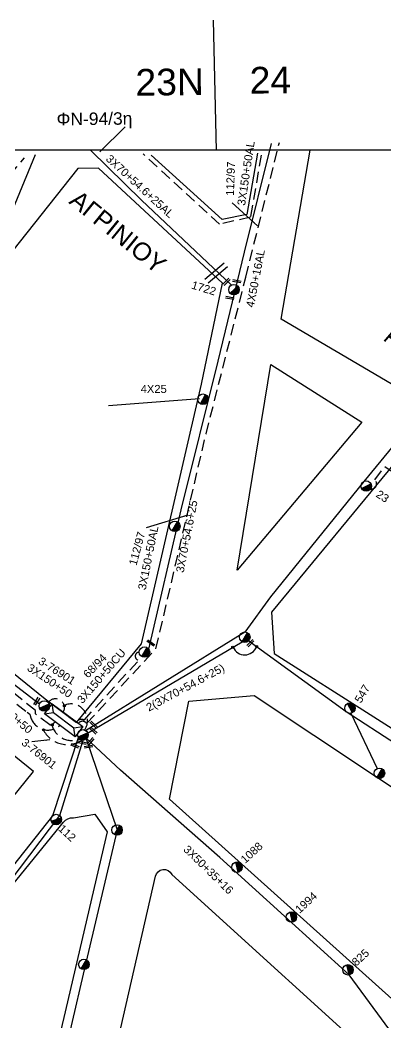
# Model space of a CAD drawing. Header units: millimetres. Extents: x 898 to 5598, y 789 to 3443.
# Drawn here: x 1873 to 1955.3, y 1602.7 to 1828.2 of the extents above; entities that cross this region are included whole.
import ezdxf

# ---------------------------------------------------------------- set-up
doc = ezdxf.new("R2010")
doc.units = ezdxf.units.MM
doc.linetypes.add('DASHED', pattern=[19.05, 12.7, -6.35])
for name, color, linetype in [('Άγνωστα', 7, 'Continuous'), ('Γυμνά εναέρια ΧΤ και ΦΟΠ (3Φ)   4x50+16AL', 7, 'Continuous'), ('Επιγραφές - Σχήματα', 7, 'Continuous'), ('Καλώδια ΧΤ   3x150+50AL', 7, 'DASHED'), ('Καλώδια ΧΤ   3x150+50CU', 7, 'DASHED'), ('Καλώδια ΧΤ   3x150AL+50CU', 7, 'DASHED'), ('Καλώδια ΧΤ   3x95+50 AL XLPE', 7, 'DASHED'), ('Μηχανική τομή', 7, 'Continuous'), ('Στύλος ΦΜ', 7, 'Continuous'), ('Στύλος ΦΜ @ 1', 7, 'Continuous'), ('Συνδέσεις', 7, 'Continuous'), ('Συνεστραμμένα ΧΤ   3x70+54.6+25 AL', 7, 'SYN_LINE'), ('Τομή', 7, 'Continuous'), ('Υποσταθμός εναέριος 2 στύλων', 7, 'Continuous'), ('Υποσταθμός πόλεως', 7, 'Continuous'), ('Υπόβαθρο ΔΕΗ', 7, 'Continuous'), ('Υπόγεια Καλώδια Δικτύου ΧΤ   .15', 7, 'DASHED'), ('Υπόγεια καλώδια Παροχών ΧΤ   4x25', 7, 'DASHED')]:
    doc.layers.add(name, color=color, linetype=linetype)
doc.styles.add('arial', font='arial.ttf')
doc.styles.get("Standard").update_dxf_attribs({"font": 'arial.ttf'})
doc.linetypes.add('SYN_LINE', pattern='A,0.5,-0.0001,["/\\/\\/\\/",Standard,S=0.1,R=0,X=0,Y=-0.05],-0.25', length=0.7501)
doc.dimstyles.new('ISO-25', dxfattribs={"dimtxt": 2.5, "dimasz": 2.5, "dimexe": 1.25, "dimexo": 0.625, "dimtad": 1, "dimtxsty": 'Standard', "dimcen": 2.5, "dimadec": 0, "dimazin": 0, "dimtfac": 1, "dimtmove": 0, "dimatfit": 3, "dimfxl": 1, "dimarcsym": 0})

# ---------------------------------------------------------------- blocks, each defined once
blk = doc.blocks.new('ΥΠΑΡΧΩΝ ΤΣΙΜΕΝΤΕΝΙΟΣ ΣΤΥΛΟΣ')
at = {"layer": 'Στύλος ΦΜ'}
blk.add_hatch(color=7, dxfattribs=at).paths.add_polyline_path([(-1.29, -2.28, 0.574793), (2.62, 0, 0.268822), (1.3, 2.27)])
at = {"layer": 'Στύλος ΦΜ', "color": 7}
blk.add_line((-1.29, -2.28), (1.3, 2.27), dxfattribs=at)
blk.add_circle((0, 0), 2.62, dxfattribs=at)
at = {"layer": 'Στύλος ΦΜ', "flags": 4}
for tag, p in [('ΑΡΙΘΜΟΣ', (-4.68, 8.05)), ('ΤΥΠΟΣ', (-4.91, 3.03))]:
    blk.add_attdef(tag, p, '', height=4, dxfattribs=at)
blk = doc.blocks.new('ΥΠΟΣΤΑΘΜΟΣ ΕΝΑΕΡΙΟΣ ΕΠΙ 2 ΣΤΥΛΩΝ')
at = {"layer": 'Υποσταθμός εναέριος 2 στύλων', "linetype": 'Continuous'}
for points in [[(-11.97, -2.11, 0.574793), (-8.45, -0.07, 0.268822), (-9.64, 1.98)], [(9.68, -2.15, 0.574793), (13.19, -0.1, 0.268822), (12.01, 1.95)]]:
    blk.add_hatch(color=256, dxfattribs=at).paths.add_polyline_path(points)
for p, q in [((-11.97, -2.11), (-9.64, 1.98)), ((9.68, -2.15), (12.01, 1.95))]:
    blk.add_line(p, q, dxfattribs=at)
for centre in [(-10.81, -0.07), (10.84, -0.1)]:
    blk.add_circle(centre, 2.36, dxfattribs=at)
at = {"layer": 'Υποσταθμός πόλεως', "linetype": 'Continuous', "ltscale": 40}
blk.add_lwpolyline([(-8.57, 2.82), (8.57, 2.82), (8.57, -2.82), (-8.57, -2.82)], close=True, dxfattribs=at)
for points in [[(-5.75, 0), (-8.57, 2.82)], [(-8.57, -2.82), (-5.75, 0)], [(-5.75, 0), (5.75, 0)], [(5.75, 0), (8.57, 2.82)], [(8.57, -2.82), (5.75, 0)]]:
    blk.add_lwpolyline(points, dxfattribs=at)
at = {"layer": 'Υποσταθμός εναέριος 2 στύλων', "ltscale": 40, "flags": 1}
for tag, p in [('ΜΕΤΑΣΧΗΜΑΤΙΣΜΟΣ', (14.09, 2.51)), ('ΙΣΧΥΣ', (14.07, -0.28)), ('ΑΡΙΘΜΟΣ', (14.19, -3))]:
    blk.add_attdef(tag, p, '', height=1.8, dxfattribs=at)
blk = doc.blocks.new('ΜΗΧΑΝΙΚΗ ΤΟΜΗ')
at = {"layer": 'Μηχανική τομή', "ltscale": 40}
for p, q in [((-1.89, 0.78), (1.89, 0.78)), ((1.89, 0), (-1.89, 0))]:
    blk.add_line(p, q, dxfattribs=at)
blk = doc.blocks.new('_ΣΥΝΔΕΣΗ')
at = {"layer": 'Συνδέσεις', "linetype": 'SYN_LINE', "ltscale": 40}
blk.add_hatch(color=256, dxfattribs=at).paths.add_polyline_path([(0.5, -0.01, 1), (-0.5, -0.01, 1)])
at = {"layer": 'Συνδέσεις'}
blk.add_circle((0, -0.01), 0.5, dxfattribs=at)
blk = doc.blocks.new('ΤΟΜΗ')
at = {"layer": 'Τομή', "ltscale": 40}
for p, q in [((-5.68, 0), (5.68, 0)), ((5.68, -2.33), (-5.68, -2.33))]:
    blk.add_line(p, q, dxfattribs=at)

msp = doc.modelspace()

# ---------------------------------------------------------------- linework, layer by layer
at = {"layer": 'Άγνωστα', "color": 6, "linetype": 'SYN_LINE', "ltscale": 20}
for points in [[(1823.92, 1720.19), (1848.67, 1751.39), (1865.34, 1771.05), (1876.53, 1797.99)], [(1845.38, 1602.81), (1866.1, 1628.43), (1881.97, 1649.29), (1887.23, 1666.24)]]:
    msp.add_lwpolyline(points, dxfattribs=at)
at = {"layer": 'Άγνωστα', "color": 30, "linetype": 'SYN_LINE', "ltscale": 20}
msp.add_lwpolyline([(2013.28, 1798.62), (1998.24, 1781.52), (1977.45, 1756.46), (1960.34, 1736.64), (1950.35, 1724.47), (1929.33, 1698.49), (1923.56, 1690.59), (1887.75, 1668.36)], dxfattribs=at)
at = {"layer": 'Άγνωστα', "color": 1}
msp.add_lwpolyline([(1877.39, 1674.38), (1852.75, 1693.27), (1831.52, 1711.87), (1824.64, 1718.2)], dxfattribs=at)
at = {"layer": 'Άγνωστα', "color": 173, "linetype": 'DASHED', "ltscale": 0.2}
msp.add_lwpolyline([(1831.77, 1710.06), (1832.47, 1706.65), (1866.36, 1679.08), (1874.64, 1672.54), (1875.21, 1672.09), (1875.46, 1671.31, 0.550921), (1881.99, 1669.62, 5.579527)], format="xyb", dxfattribs=at)
at = {"layer": 'Άγνωστα', "color": 151, "linetype": 'DASHED', "ltscale": 0.2}
msp.add_lwpolyline([(1880.98, 1670.37), (1880.5, 1669.94, -0.206917), (1879.76, 1669.69), (1876.49, 1672.17), (1876.49, 1672.93), (1859.21, 1686.82), (1834.25, 1707.62), (1830.24, 1708.3)], format="xyb", dxfattribs=at)
at = {"layer": 'Άγνωστα', "color": 1, "linetype": 'SYN_LINE', "ltscale": 20}
msp.add_lwpolyline([(1888.19, 1667.81), (1922.98, 1688.39)], dxfattribs=at)
at = {"layer": 'Άγνωστα', "color": 1, "linetype": 'SYN_LINE', "ltscale": 15}
msp.add_lwpolyline([(1947.42, 1672.31), (1953.34, 1659.9)], dxfattribs=at)
at = {"layer": 'Άγνωστα', "color": 62}
msp.add_lwpolyline([(1970.73, 1581.23), (1947.04, 1613.47), (1917.94, 1639.86), (1895.65, 1659.52), (1887.82, 1666.79)], dxfattribs=at)
at = {"layer": 'Άγνωστα', "color": 1, "linetype": 'DASHED', "ltscale": 0.2}
for centre, radius, start, end in [((1881, 1673.54), 2.02, 329.7935, 141.085), ((1884.47, 1670.67), 3.74, 326.7943, 115.135)]:
    msp.add_arc(centre, radius, start, end, dxfattribs=at)
at = {"layer": 'Γυμνά εναέρια ΧΤ και ΦΟΠ (3Φ)   4x50+16AL', "color": 2, "linetype": 'SYN_LINE', "ltscale": 20}
msp.add_lwpolyline([(1901, 1685.63), (1902, 1686.72), (1909.27, 1718.04), (1917.61, 1751.5), (1923.52, 1775.99), (1929.56, 1800.48)], dxfattribs=at)
at = {"layer": 'Γυμνά εναέρια ΧΤ και ΦΟΠ (3Φ)   4x50+16AL', "color": 173, "linetype": 'SYN_LINE', "ltscale": 20}
msp.add_lwpolyline([(1886.16, 1667.01), (1880.3, 1649.23), (1863.84, 1628.47), (1843.55, 1603.58)], dxfattribs=at)
at = {"layer": 'Γυμνά εναέρια ΧΤ και ΦΟΠ (3Φ)   4x50+16AL', "color": 2, "linetype": 'DASHED', "ltscale": 0.2}
msp.add_arc((1899.87, 1685.15), 0.932, 92.3784, 259.5307, dxfattribs=at)
at = {"layer": 'Επιγραφές - Σχήματα'}
msp.add_lwpolyline([(2932.69, 801.84), (2932.69, 1798.94), (924.79, 1798.94), (924.79, 801.84)], dxfattribs=at)
at = {"layer": 'Καλώδια ΧΤ   3x150+50AL', "color": 133, "linetype": 'DASHED', "ltscale": 0.2}
msp.add_lwpolyline([(1888.01, 1670.02), (1903.6, 1686.81), (1914.86, 1735.18), (1923.79, 1770.39), (1931.35, 1800.67)], dxfattribs=at)
at = {"layer": 'Καλώδια ΧΤ   3x150+50AL', "color": 2, "ltscale": 0.2}
msp.add_lwpolyline([(1927.26, 1797.83), (1924.83, 1783.87), (1917.9, 1782.3), (1900.68, 1798.11)], dxfattribs=at)
at = {"layer": 'Καλώδια ΧΤ   3x150+50AL', "color": 2, "linetype": 'DASHED', "ltscale": 0.2}
msp.add_lwpolyline([(1887.42, 1670.78), (1899.7, 1684.23)], dxfattribs=at)
msp.add_arc((1886.81, 1669.77), 1.18, 58.8315, 155.8173, dxfattribs=at)
at = {"layer": 'Καλώδια ΧΤ   3x150+50AL', "color": 133, "linetype": 'DASHED', "ltscale": 0.2}
msp.add_arc((1887.07, 1669.39), 1.13, 33.9484, 145.1692, dxfattribs=at)
at = {"layer": 'Καλώδια ΧΤ   3x150AL+50CU', "color": 0, "linetype": 'Continuous', "ltscale": 0.2}
msp.add_line((1916.46, 1828.21), (1917.13, 1798.88), dxfattribs=at)
msp.add_arc((1923.56, 1688.3), 2.85, 203.3002, 338.0039, dxfattribs=at)
at = {"layer": 'Καλώδια ΧΤ   3x150AL+50CU', "color": 151, "linetype": 'DASHED', "ltscale": 0.2}
msp.add_arc((1884.71, 1670.88), 4.69, 194.1071, 291.6583, dxfattribs=at)
at = {"layer": 'Καλώδια ΧΤ   3x150AL+50CU', "color": 173, "linetype": 'DASHED', "ltscale": 0.2}
msp.add_arc((1883.65, 1671.28), 6, 205.8452, 303.676, dxfattribs=at)
at = {"layer": 'Καλώδια ΧΤ   3x95+50 AL XLPE', "color": 30, "linetype": 'DASHED', "ltscale": 0.2}
msp.add_lwpolyline([(1952.77, 1724.8), (1952.77, 1724.8), (1955.06, 1727.78), (1969.82, 1718.2)], dxfattribs=at)
msp.add_arc((1952.04, 1723.9), 1.16, 260.3538, 50.6572, dxfattribs=at)
at = {"layer": 'Συνεστραμμένα ΧΤ   3x70+54.6+25 AL', "color": 6, "ltscale": 20}
msp.add_lwpolyline([(1920.59, 1768.62), (1900.33, 1787.71), (1888.91, 1798.87)], dxfattribs=at)
at = {"layer": 'Συνεστραμμένα ΧΤ   3x70+54.6+25 AL', "color": 1, "ltscale": 20}
msp.add_lwpolyline([(2009.48, 1633.28), (1972.6, 1656.1), (1957.66, 1665.3), (1946.35, 1672.67), (1923.93, 1688.91)], dxfattribs=at)
at = {"layer": 'Συνεστραμμένα ΧΤ   3x70+54.6+25 AL', "color": 151, "ltscale": 20}
msp.add_lwpolyline([(1887.89, 1666.57), (1894.85, 1646.07), (1887.19, 1613.66), (1879.8, 1581.7), (1872.72, 1550.79), (1871.09, 1543.63)], dxfattribs=at)
at = {"layer": 'Υπόβαθρο ΔΕΗ'}
for points in [[(1926.42, 1798.28), (1924.02, 1784.47), (1918.5, 1783.33), (1902.48, 1797.84)], [(2000.37, 1799.43), (1956.47, 1746.4), (1931.78, 1760.96), (1938.25, 1798.94)], [(1885.73, 1670.25), (1900.33, 1687.91), (1913.82, 1746.36), (1918.55, 1769.06), (1890.7, 1794.91), (1885.99, 1794.81), (1855.02, 1755.8), (1825.21, 1719.61), (1848.65, 1699.83), (1878.71, 1675.6), (1885.73, 1670.25)], [(1929.43, 1750.74), (1949.92, 1737.78), (1921.87, 1704.52), (1929.43, 1750.74)], [(2000.32, 1641.4), (2024.23, 1676.38), (2031.56, 1687.1), (1966.54, 1725.21), (1958.28, 1729.87), (1929.59, 1695.06), (1930.2, 1685.73), (1975.01, 1657.29), (2000.32, 1641.4)], [(1837.27, 1611.3), (1876.05, 1659.21), (1839.01, 1689.2), (1815.42, 1707.82), (1782.15, 1665.76), (1778.71, 1662.09), (1806.84, 1637.41), (1837.27, 1611.3)], [(1906.61, 1652.99), (1911, 1675.06), (1925.7, 1676.29), (1993.17, 1631.42), (1969.17, 1596.85), (1906.61, 1652.99)]]:
    msp.add_lwpolyline(points, dxfattribs=at)
for points in [[(1802.65, 1551.25), (1841.03, 1596.43), (1861.91, 1622.17), (1882.82, 1647.81, -0.233836), (1885.03, 1648.82), (1889.88, 1649.63), (1892.61, 1645.62), (1882.86, 1603.89), (1873.85, 1566.07), (1864.37, 1525.1), (1854.44, 1485.88), (1853.56, 1482.94, -0.234178), (1852.77, 1482.1), (1848.81, 1481.01), (1840.89, 1482.07), (1830.92, 1486.01), (1826.83, 1488.12), (1809.07, 1516.14), (1802.65, 1551.25)], [(1881.01, 1515.16), (1876.7, 1518.6), (1903.46, 1635.65, -0.706227), (1907.16, 1636.08), (1958.95, 1589.02, -0.352825), (1959.47, 1585.71), (1906.81, 1538.37), (1881.01, 1515.16)]]:
    msp.add_lwpolyline(points, format="xyb", dxfattribs=at)
at = {"layer": 'Υπόγεια Καλώδια Δικτύου ΧΤ   .15', "color": 85, "ltscale": 0.2}
msp.add_lwpolyline([(1863.41, 1770.29), (1855.91, 1775.97), (1874.04, 1797.24)], dxfattribs=at)
at = {"layer": 'Υπόγεια καλώδια Παροχών ΧΤ   4x25', "color": 2, "linetype": 'SYN_LINE', "ltscale": 20}
msp.add_lwpolyline([(1913.36, 1743.04), (1892.95, 1741.49)], dxfattribs=at)

# ---------------------------------------------------------------- block references
at = {"layer": 'Μηχανική τομή'}
for p, xscale, yscale, zscale, rotation in [((1919.57, 1769.21), 0.4999999999999997, 0.4999999999999997, 0.4999999999999997, 44.76104640309429), ((1921.74, 1769.28), 0.4999999999999998, 0.4999999999999998, 0.4999999999999998, 349.7431128078747), ((1920.17, 1765.53), 0.4999999999999998, 0.4999999999999998, 0.4999999999999998, 349.7431128078747), ((1902.31, 1687.96), 0.4999999999999998, 0.4999999999999998, 0.4999999999999998, 324.6353855541657), ((1924.96, 1687.96), 0.4999999999999997, 0.4999999999999997, 0.4999999999999997, 44.76104640309429), ((1876.94, 1674.9), 0.4999999999999998, 0.4999999999999998, 0.4999999999999998, 57.2037903882016), ((1889.4, 1668.25), 0.4999999999999997, 0.4999999999999997, 0.4999999999999997, 316.6588752410725), ((1889.43, 1669.64), 0.4999999999999997, 0.4999999999999997, 0.4999999999999997, 316.6588752410725), ((1889.02, 1665.88), 0.4999999999999997, 0.4999999999999997, 0.4999999999999997, 48.05698699553626), ((1885.44, 1665.18), 0.4999999999999998, 0.4999999999999998, 0.4999999999999998, 158.7773923908121), ((1887.01, 1665.5), 0.4999999999999998, 0.4999999999999998, 0.4999999999999998, 347.5309347905152), ((1888.37, 1665.02), 0.4999999999999998, 0.4999999999999998, 0.4999999999999998, 188.7171949401565)]:
    msp.add_blockref('ΜΗΧΑΝΙΚΗ ΤΟΜΗ', p, dxfattribs=dict(at, xscale=xscale, yscale=yscale, zscale=zscale, rotation=rotation))
at = {"layer": 'Στύλος ΦΜ @ 1', "ltscale": 40}
ref = msp.add_blockref('ΥΠΑΡΧΩΝ ΤΣΙΜΕΝΤΕΝΙΟΣ ΣΤΥΛΟΣ', (1921.13, 1767.57), dxfattribs=dict(at, xscale=0.4499999999998181, yscale=0.4499999999998181, zscale=0.4499999999998181, rotation=343.0842310193829))
ref.add_attrib('ΤΥΠΟΣ', '1722', (1911.42, 1767.87), dxfattribs={"layer": 'Στύλος ΦΜ', "height": 1.8, "rotation": 343.0842, "flags": 4})
at = {"layer": 'Στύλος ΦΜ @ 1', "ltscale": 40, "xscale": 0.4499999999998181, "yscale": 0.4499999999998181, "zscale": 0.4499999999998181}
for p in [(1914.16, 1742.95), (1907.83, 1714.36), (1923.56, 1689.42), (1901.01, 1686.08), (1953.84, 1658.83), (1894.85, 1646.07), (1887.39, 1615.84)]:
    msp.add_blockref('ΥΠΑΡΧΩΝ ΤΣΙΜΕΝΤΕΝΙΟΣ ΣΤΥΛΟΣ', p, dxfattribs=at)
at = {"layer": 'Στύλος ΦΜ @ 1', "ltscale": 40}
ref = msp.add_blockref('ΥΠΑΡΧΩΝ ΤΣΙΜΕΝΤΕΝΙΟΣ ΣΤΥΛΟΣ', (1950.86, 1723.41), dxfattribs=dict(at, xscale=0.4499999999998181, yscale=0.4499999999998181, zscale=0.4499999999998181, rotation=326.6439150215975))
ref.add_attrib('ΤΥΠΟΣ', '23', (1952.89, 1721.12), dxfattribs={"layer": 'Στύλος ΦΜ', "height": 1.8, "rotation": 326.6439, "flags": 4})
ref = msp.add_blockref('ΥΠΑΡΧΩΝ ΤΣΙΜΕΝΤΕΝΙΟΣ ΣΤΥΛΟΣ', (1947.21, 1673.47), dxfattribs=dict(at, xscale=0.4499999999998181, yscale=0.4499999999998181, zscale=0.4499999999998181, rotation=59.25609242843363))
ref.add_attrib('ΤΥΠΟΣ', '547', (1949.67, 1674.45), dxfattribs={"layer": 'Στύλος ΦΜ', "height": 1.8, "rotation": 59.2561, "flags": 4})
ref = msp.add_blockref('ΥΠΑΡΧΩΝ ΤΣΙΜΕΝΤΕΝΙΟΣ ΣΤΥΛΟΣ', (1881.16, 1648.42), dxfattribs=dict(at, xscale=0.4499999999998182, yscale=0.4499999999998182, zscale=0.4499999999998182, rotation=317.0331012103831))
ref.add_attrib('ΤΥΠΟΣ', '112', (1881.47, 1646.16), dxfattribs={"layer": 'Στύλος ΦΜ', "height": 1.8, "rotation": 317.0331, "flags": 4})
ref = msp.add_blockref('ΥΠΑΡΧΩΝ ΤΣΙΜΕΝΤΕΝΙΟΣ ΣΤΥΛΟΣ', (1921.8, 1637.7), dxfattribs=dict(at, xscale=0.4499999999998182, yscale=0.4499999999998182, zscale=0.4499999999998182, rotation=42.33195221705083))
ref.add_attrib('ΤΥΠΟΣ', '1088', (1923.64, 1638.42), dxfattribs={"layer": 'Στύλος ΦΜ', "height": 1.8, "rotation": 42.332, "flags": 4})
ref = msp.add_blockref('ΥΠΑΡΧΩΝ ΤΣΙΜΕΝΤΕΝΙΟΣ ΣΤΥΛΟΣ', (1934.05, 1626.49), dxfattribs=dict(at, xscale=0.4499999999998182, yscale=0.4499999999998182, zscale=0.4499999999998182, rotation=42.33195221705083))
ref.add_attrib('ΤΥΠΟΣ', '1994', (1935.89, 1627.21), dxfattribs={"layer": 'Στύλος ΦΜ', "height": 1.8, "rotation": 42.332, "flags": 4})
ref = msp.add_blockref('ΥΠΑΡΧΩΝ ΤΣΙΜΕΝΤΕΝΙΟΣ ΣΤΥΛΟΣ', (1946.78, 1614.62), dxfattribs=dict(at, xscale=0.4499999999998182, yscale=0.4499999999998182, zscale=0.4499999999998182, rotation=42.33195221705083))
ref.add_attrib('ΤΥΠΟΣ', '825', (1948.63, 1615.34), dxfattribs={"layer": 'Στύλος ΦΜ', "height": 1.8, "rotation": 42.332, "flags": 4})
at = {"layer": 'Συνδέσεις', "xscale": 0.4499999999999886, "yscale": 0.4499999999999886, "zscale": 0.4499999999999886}
for p in [(1920.84, 1687.15), (1926.23, 1687.32), (1882.99, 1674), (1880.29, 1669.75), (1878.29, 1668.61)]:
    msp.add_blockref('_ΣΥΝΔΕΣΗ', p, dxfattribs=at)
at = {"layer": 'Τομή', "xscale": 0.5, "yscale": 0.5, "zscale": 0.5, "rotation": 39.8320242081554}
msp.add_blockref('ΤΟΜΗ', (1916.74, 1771.77), dxfattribs=at)
at = {"layer": 'Υποσταθμός εναέριος 2 στύλων', "xscale": 0.5, "yscale": 0.5, "zscale": 0.5, "rotation": 323.2253950752814}
msp.add_blockref('ΥΠΟΣΤΑΘΜΟΣ ΕΝΑΕΡΙΟΣ ΕΠΙ 2 ΣΤΥΛΩΝ', (1882.84, 1670.75), dxfattribs=at)

# ---------------------------------------------------------------- texts
at = {"ltscale": 40, "char_height": 4, "width": 94.4586, "attachment_point": 1, "style": 'arial'}
for s, insert, rotation in [('ΑΓΡΙΝΙΟΥ', (1886.34, 1790.24), 320.8761), ('TOMΠAZH', (1954.72, 1756.02), 49.1963)]:
    msp.add_mtext(s, dxfattribs=dict(at, insert=insert, rotation=rotation))
at = {"layer": 'Άγνωστα', "ltscale": 40, "attachment_point": 1, "style": 'arial'}
for s, insert, char_height, width, rotation in [('24', (1924.63, 1817.66), 6, 7.1535, 0.5869), ('23N', (1898.95, 1817.2), 6, 7.1535, 0.5869), ('ΦΝ-94/3η', (1881.23, 1807.33), 2.8, 7.1535, 0.5869), ('112/97', (1919.31, 1788.72), 1.8, 7.1535, 87.8791), ('3X70+54.6+25', (1908.05, 1704.17), 1.8, 31.6072, 79.0039), ('112/97', (1897.46, 1705.88), 1.8, 7.1535, 74.8823), ('3-76901', (1877.94, 1685.09), 1.8, 7.1535, 327.5311), ('68/94', (1887.03, 1681.34), 1.8, 7.1535, 45.9965), ('3X150+50', (1875.44, 1683.61), 1.8, 31.6072, 326.0805), ('2(3X70+54.6+25)', (1901.15, 1674.25), 1.8, 31.6072, 28.3611), ('3X150+50', (1867.19, 1676.37), 1.8, 31.6072, 320.2015), ('3-76901', (1874.29, 1666.82), 1.8, 7.1535, 321.2805), ('3X50+35+16', (1910.86, 1642.81), 1.8, 31.6072, 315.7707)]:
    msp.add_mtext(s, dxfattribs=dict(at, insert=insert, char_height=char_height, width=width, rotation=rotation))
at = {"layer": 'Γυμνά εναέρια ΧΤ και ΦΟΠ (3Φ)   4x50+16AL', "ltscale": 40, "insert": (1923.82, 1763.8), "char_height": 1.8, "width": 31.6072, "attachment_point": 1, "rotation": 79.0039, "style": 'arial'}
msp.add_mtext('4X50+16AL', dxfattribs=at)
at = {"layer": 'Καλώδια ΧΤ   3x150+50AL', "ltscale": 0.2, "char_height": 1.8, "width": 31.6072, "attachment_point": 1, "style": 'arial'}
for insert, rotation in [((1921.85, 1786.67), 81.4104), ((1899.52, 1700.29), 78.5917)]:
    msp.add_mtext('3X150+50AL', dxfattribs=dict(at, insert=insert, rotation=rotation))
at = {"layer": 'Καλώδια ΧΤ   3x150+50CU', "ltscale": 0.2, "insert": (1885.7, 1675.52), "char_height": 1.8, "width": 31.6072, "attachment_point": 1, "rotation": 49.3621, "style": 'arial'}
msp.add_mtext('3X150+50CU', dxfattribs=at)
at = {"layer": 'Συνεστραμμένα ΧΤ   3x70+54.6+25 AL', "ltscale": 20, "insert": (1893.39, 1798.11), "char_height": 1.8, "width": 31.6072, "attachment_point": 1, "rotation": 317.5597, "style": 'arial'}
msp.add_mtext('3X70+54.6+25AL', dxfattribs=at)
at = {"layer": 'Υπόγεια καλώδια Παροχών ΧΤ   4x25', "ltscale": 0.2, "insert": (1900.15, 1746.15), "char_height": 1.8, "width": 31.6072, "attachment_point": 1, "rotation": 0.0437, "style": 'arial'}
msp.add_mtext('4X25', dxfattribs=at)

# ---------------------------------------------------------------- leaders
at = {"layer": 'Επιγραφές - Σχήματα', "ltscale": 40}
for points in [[(1890.95, 1798.54), (1896.64, 1804.23)], [(1926.41, 1781.97), (1920.69, 1787.08)], [(1910.74, 1716.86), (1901.42, 1714.02)], [(1879.76, 1666.35), (1875.66, 1665.91)]]:
    msp.add_leader(points, dimstyle='ISO-25', override={"dimasz": 1, "dimtad": 0}, dxfattribs=at)

doc.saveas('drawing.dxf')
